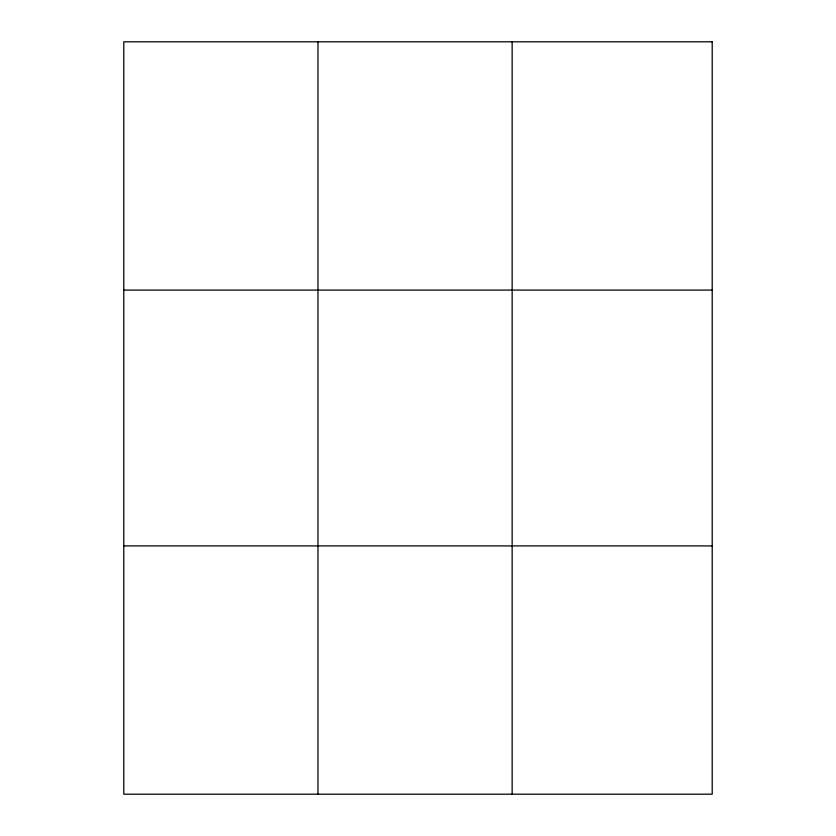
<?xml version="1.0" encoding="UTF-8"?>
<svg xmlns="http://www.w3.org/2000/svg" width="836" height="836" viewBox="0 0 836 836"><rect width="100%" height="100%" fill="white"/><g stroke="black" fill="none" stroke-linecap="round" stroke-linejoin="round"><path stroke-width="1.25" d="M317.973 41.8L317.973 794.2M512.144 41.8L512.144 794.2M123.791 290.092L712.209 290.092M123.791 545.908L712.209 545.908M712.209 41.8L712.209 794.2L123.791 794.2L123.791 41.8L712.209 41.8"/></g></svg>
